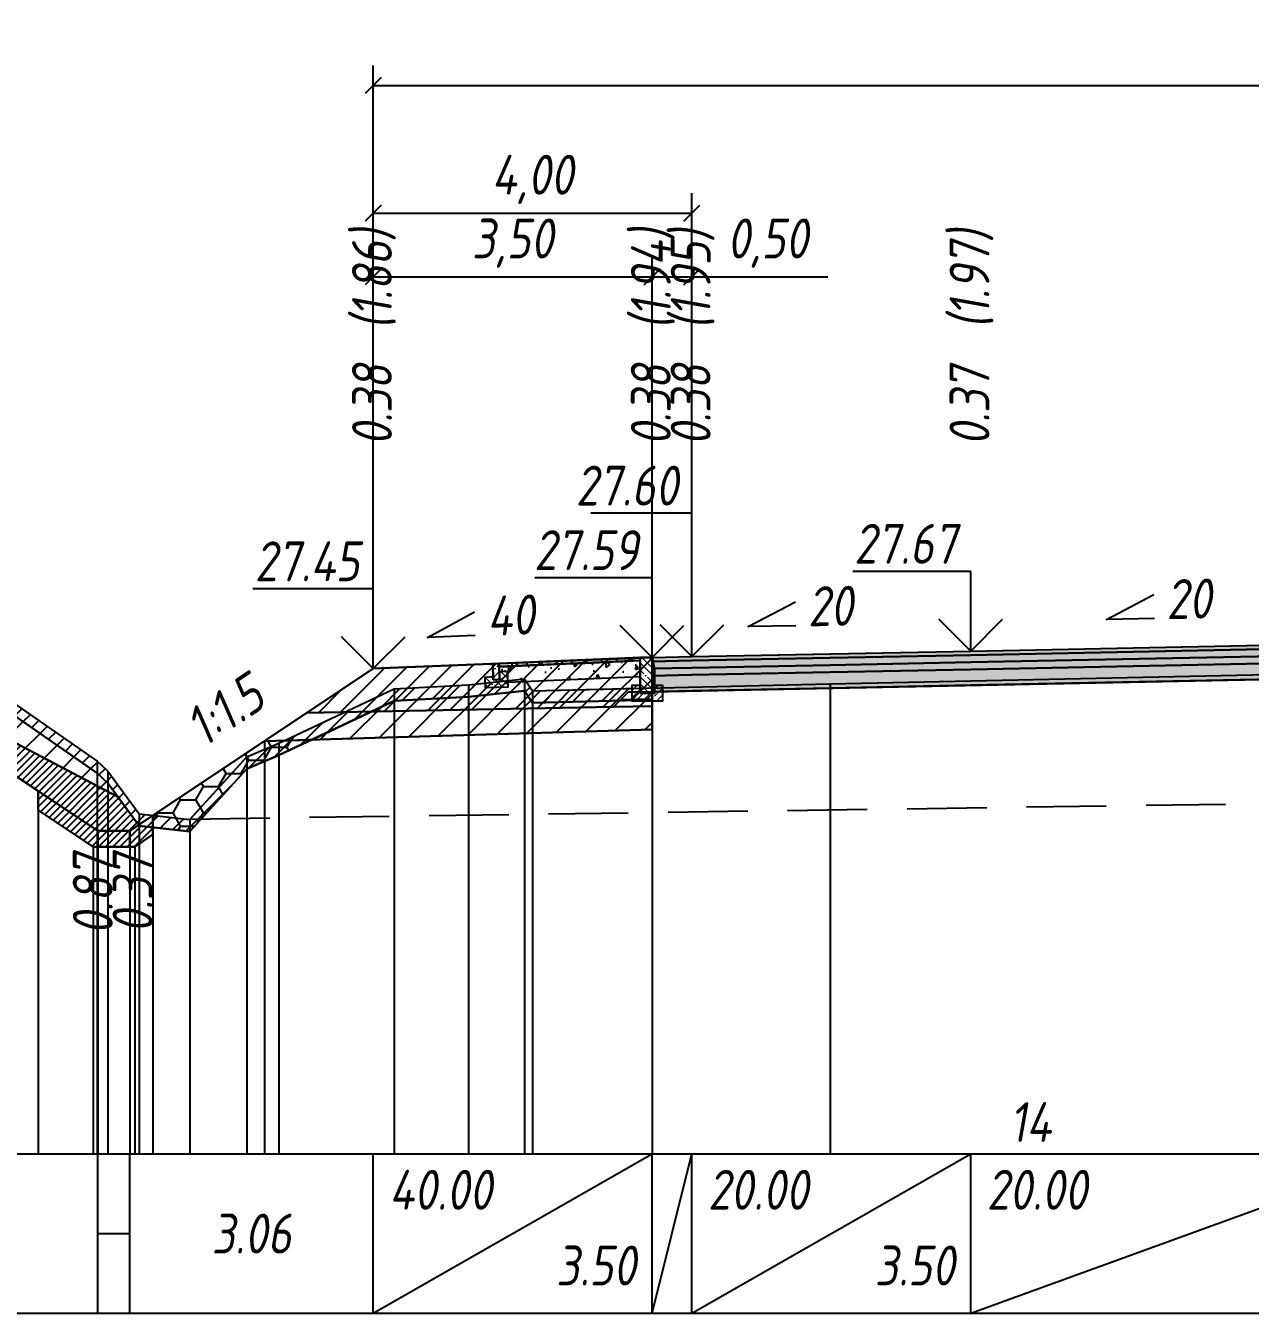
# Model space of a CAD drawing. Extents: x -717 to 1451, y -133302 to 233.
# Drawn here: x -293.5 to -216.6, y -108341 to -108260.2 of the extents above; entities that cross this region are included whole.
import ezdxf
from ezdxf.enums import TextEntityAlignment as Align

# ---------------------------------------------------------------- set-up
doc = ezdxf.new("R2010")
doc.units = 0
doc.linetypes.add('штриховая', pattern=[0.75, 0.5, -0.25])
for name, color, linetype in [('Интерполированный поперечник', 2, 'Continuous'), ('КОД_399', 252, 'Continuous'), ('Код_514', 1, 'Continuous'), ('Контур_0', 7, 'Continuous'), ('Контур_2521', 7, 'Continuous'), ('Контур_2564', 7, 'Continuous'), ('Контур_2660', 7, 'Continuous'), ('Контур_2665', 7, 'Continuous'), ('Контур_400', 7, 'Continuous'), ('Контур_508', 7, 'Continuous'), ('Контур_512', 7, 'Continuous'), ('Контур_513', 7, 'Continuous'), ('Контур_818', 7, 'Continuous'), ('Красный поперечник', 1, 'Continuous'), ('Объём_2501', 7, 'Continuous'), ('Объём_2564', 7, 'Continuous'), ('Объём_2650', 7, 'Continuous'), ('Объём_2660', 7, 'Continuous'), ('Объём_2661', 7, 'Continuous'), ('Объём_2663', 7, 'Continuous'), ('Объём_2664', 7, 'Continuous'), ('Объём_2665', 7, 'Continuous'), ('Объём_2666', 7, 'Continuous'), ('Откосы', 7, 'Continuous'), ('Отметки покрытия', 7, 'Continuous'), ('Рабочие отметки', 7, 'Continuous'), ('Рабочие отметки доп.', 7, 'Continuous'), ('Слои выравнивания', 7, 'Continuous'), ('Таблица', 7, 'Continuous'), ('Уклоны проезжей части', 7, 'Continuous'), ('Черный поперечник', 3, 'Continuous')]:
    doc.layers.add(name, color=color, linetype=linetype)
for name, color, linetype, true_color in [('Контур_2540', 2, 'Continuous', 0xffff00), ('Контур_2560', 2, 'Continuous', 0xffff00), ('Контур_2561', 7, 'Continuous', 0xff8040), ('Контур_2562', 3, 'Continuous', 0x00ff00), ('Контур_2563', 7, 'Continuous', 0xff8000), ('Контур_2570', 7, 'Continuous', 0x80ff00), ('Контур_2583', 3, 'Continuous', 0x00ff00), ('Контур_2584', 3, 'Continuous', 0x00ff00), ('Контур_2725', 7, 'Continuous', 0x323232), ('Контур_2736', 4, 'Continuous', 0x00ffff), ('Контур_2737', 4, 'Continuous', 0x00ffff), ('Контур_2738', 4, 'Continuous', 0x00ffff), ('Контур_2739', 4, 'Continuous', 0x00ffff), ('Контур_2745', 7, 'Continuous', 0xa4ffff), ('Контур_2747', 4, 'Continuous', 0x00ffff), ('Контур_2748', 4, 'Continuous', 0x00ffff), ('Контур_2749', 4, 'Continuous', 0x00ffff), ('Контур_2760', 7, 'Continuous', 0x323232), ('Контур_2761', 7, 'Continuous', 0x323232), ('Контур_2762', 7, 'Continuous', 0x323232), ('Контур_2763', 7, 'Continuous', 0x323232), ('Контур_402', 7, 'Continuous', 0xff6464), ('Контур_703', 4, 'Continuous', 0x00ffff), ('Контур_705', 4, 'Continuous', 0x00ffff), ('Контур_707', 4, 'Continuous', 0x00ffff), ('Контур_720', 131, 'Continuous', 0xaaffff), ('Объём_2520', 7, 'Continuous', 0x80ffff), ('Объём_2540', 2, 'Continuous', 0xffff00), ('Объём_2560', 2, 'Continuous', 0xffff00), ('Объём_2561', 7, 'Continuous', 0xff8040), ('Объём_2562', 3, 'Continuous', 0x00ff00), ('Объём_2563', 7, 'Continuous', 0xff8000), ('Объём_2570', 7, 'Continuous', 0x80ff00), ('Объём_2583', 3, 'Continuous', 0x00ff00), ('Объём_2584', 3, 'Continuous', 0x00ff00), ('Объём_2594', 3, 'Continuous', 0x00ff00), ('Объём_2598', 3, 'Continuous', 0x00ff00), ('Объём_2600', 7, 'Continuous', 0x808000), ('Объём_2620', 2, 'Continuous', 0xffff00), ('Объём_2746', 2, 'Continuous', 0xffff00)]:
    doc.layers.add(name, color=color, linetype=linetype, true_color=true_color)
doc.styles.get("Standard").update_dxf_attribs({"font": 'txt', "height": 2.5})
doc.styles.add('М', font='romand.shx', dxfattribs={"width": 0.8, "oblique": 10, "height": 2.5})
doc.dimstyles.new('ISO-25', dxfattribs={"dimtxt": 2.5, "dimasz": 2.5, "dimexe": 1.25, "dimexo": 0.625, "dimtad": 1, "dimtxsty": 'Standard', "dimcen": 2.5, "dimadec": 0, "dimazin": 0, "dimtfac": 1, "dimtmove": 0, "dimatfit": 3, "dimfxl": 1, "dimarcsym": 0})
pattern_1 = [(45, (-413.77, 0), (-0.898025612, 0.898025612), [])]

# ---------------------------------------------------------------- blocks, each defined once
blk = doc.blocks.new('_Oblique')
at = {"color": 0, "linetype": 'ByBlock', "lineweight": -2}
blk.add_line((-0.5, -0.5), (0.5, 0.5), dxfattribs=at)
blk = doc.blocks.new('*D2201')
at = {"color": 0, "lineweight": -2, "transparency": 16777216}
for p, q in [((-271.662, -108299.98), (-271.662, -108274.705)), ((-254.162, -108299.28), (-254.162, -108274.705)), ((-271.662, -108275.955), (-254.162, -108275.955))]:
    blk.add_line(p, q, dxfattribs=at)
at = {"layer": 'Defpoints', "color": 0, "transparency": 16777216}
for p in [(-254.162, -108275.955), (-254.162, -108299.905), (-271.662, -108300.605)]:
    blk.add_point(p, dxfattribs=at)
at = {"color": 0, "lineweight": -2, "transparency": 16777216, "rotation": 180}
blk.add_blockref('_Oblique', (-271.662, -108275.955), dxfattribs=at)
at = {"color": 0, "lineweight": -2, "transparency": 16777216}
blk.add_blockref('_Oblique', (-254.162, -108275.955), dxfattribs=at)
at = {"color": 0, "transparency": 16777216, "insert": (-262.912, -108273.842), "char_height": 2.5, "width": 9.58333, "attachment_point": 5, "style": 'М'}
blk.add_mtext('3,50', dxfattribs=at)
blk = doc.blocks.new('*D2203')
at = {"color": 0, "lineweight": -2, "transparency": 16777216}
for p, q in [((-254.162, -108299.28), (-254.162, -108274.705)), ((-251.662, -108299.23), (-251.662, -108274.705)), ((-254.162, -108275.955), (-251.662, -108275.955)), ((-251.662, -108275.955), (-243.139, -108275.955))]:
    blk.add_line(p, q, dxfattribs=at)
at = {"layer": 'Defpoints', "color": 0, "transparency": 16777216}
for p in [(-251.662, -108275.955), (-254.162, -108299.905), (-251.662, -108299.855)]:
    blk.add_point(p, dxfattribs=at)
at = {"color": 0, "lineweight": -2, "transparency": 16777216, "rotation": 180}
blk.add_blockref('_Oblique', (-254.162, -108275.955), dxfattribs=at)
at = {"color": 0, "lineweight": -2, "transparency": 16777216}
blk.add_blockref('_Oblique', (-251.662, -108275.955), dxfattribs=at)
at = {"color": 0, "transparency": 16777216, "insert": (-246.9, -108273.842), "char_height": 2.5, "width": 9.16667, "attachment_point": 5, "style": 'М'}
blk.add_mtext('0,50', dxfattribs=at)
blk = doc.blocks.new('*D2206')
at = {"color": 0, "lineweight": -2, "transparency": 16777216}
for p, q in [((-271.662, -108299.98), (-271.662, -108270.705)), ((-251.662, -108299.23), (-251.662, -108270.705)), ((-271.662, -108271.955), (-251.662, -108271.955))]:
    blk.add_line(p, q, dxfattribs=at)
at = {"layer": 'Defpoints', "color": 0, "transparency": 16777216}
for p in [(-251.662, -108271.955), (-251.662, -108299.855), (-271.662, -108300.605)]:
    blk.add_point(p, dxfattribs=at)
at = {"color": 0, "lineweight": -2, "transparency": 16777216, "rotation": 180}
blk.add_blockref('_Oblique', (-271.662, -108271.955), dxfattribs=at)
at = {"color": 0, "lineweight": -2, "transparency": 16777216}
blk.add_blockref('_Oblique', (-251.662, -108271.955), dxfattribs=at)
at = {"color": 0, "transparency": 16777216, "insert": (-261.662, -108269.842), "char_height": 2.5, "width": 9.16667, "attachment_point": 5, "style": 'М'}
blk.add_mtext('4,00', dxfattribs=at)
blk = doc.blocks.new('*D2207')
at = {"color": 0, "lineweight": -2, "transparency": 16777216}
for p, q in [((-271.662, -108299.98), (-271.662, -108262.705)), ((-141.662, -108299.98), (-141.662, -108262.705)), ((-271.662, -108263.955), (-141.662, -108263.955))]:
    blk.add_line(p, q, dxfattribs=at)
at = {"layer": 'Defpoints', "color": 0, "transparency": 16777216}
for p in [(-141.662, -108263.955), (-271.662, -108300.605), (-141.662, -108300.605)]:
    blk.add_point(p, dxfattribs=at)
at = {"color": 0, "lineweight": -2, "transparency": 16777216, "rotation": 180}
blk.add_blockref('_Oblique', (-271.662, -108263.955), dxfattribs=at)
at = {"color": 0, "lineweight": -2, "transparency": 16777216}
blk.add_blockref('_Oblique', (-141.662, -108263.955), dxfattribs=at)
at = {"color": 0, "transparency": 16777216, "insert": (-206.662, -108261.842), "char_height": 2.5, "width": 11.66667, "attachment_point": 5, "style": 'М'}
blk.add_mtext('26,00', dxfattribs=at)
blk = doc.blocks.new('Тротуар1')
at = {"linetype": 'Continuous', "lineweight": 13}
h = blk.add_hatch(dxfattribs=at)
h.set_pattern_fill('ANSI35', scale=5, angle=90)
h.set_pattern_definition([(135, (-1541.6927, -4801.9416), (-0.88388348, -0.88388348), []), (135, (-1541.6927, -4801.0577), (-0.88388348, -0.88388348), [1.5625, -0.3125, 0, -0.3125])])
h.paths.add_polyline_path([(-16.72, -1.24), (-17.72, -1.24), (-17.72, -2.24), (-18.52, -2.24), (-18.52, -1.85), (-19.52, -1.89), (-19.52, -3.24), (-16.72, -3.24)])
h = blk.add_hatch(dxfattribs=at)
h.set_pattern_fill('ANSI35', scale=5)
h.set_pattern_definition([(45, (-1541.6927, -4800.4416), (-0.88388348, 0.88388348), []), (45, (-1540.8088, -4800.4416), (-0.88388348, 0.88388348), [1.5625, -0.3125, 0, -0.3125])])
h.paths.add_polyline_path([(-17.72, -0.24), (-18.52, -0.24), (-18.52, -2.24), (-17.72, -2.24)])
at = {"linetype": 'Continuous'}
h = blk.add_hatch(dxfattribs=at)
h.set_pattern_fill('ANSI31', color=256, scale=15, angle=45, style=0)
h.set_pattern_definition([(90, (-1932.1888, -4954.235), (-1.875, 3e-16), [])])
h.paths.add_polyline_path([(0, 0), (-17.72, -0.24), (-17.71, -0.63), (-11.04, -0.58), (0, -0.4)])
at = {"layer": 'КОД_399'}
h = blk.add_hatch(dxfattribs=at)
h.set_pattern_fill('AR-CONC', scale=0.7, angle=45, style=0)
h.set_pattern_definition([(95, (-1932.189, -4954.235), (3.860864, 3.2396496), [0.525, -5.775]), (40, (-1932.189, -4954.235), (-4.409945, 3.036377), [0.42, -4.62]), (145.45144, (-1931.867, -4953.965), (-0.549081, 6.2760265), [0.4461813, -4.907995]), (91.1842, (-1933.179, -4953.245), (6.101854, 4.4632964), [0.7875, -8.6625]), (141.63564, (-1932.67, -4952.873), (-0.1953, 9.447982), [0.669272, -7.361996]), (36.18416, (-1933.179, -4953.245), (-0.1953, 9.447982), [0.63, -6.93]), (66, (-1932.4363, -4952.9975), (4.947401, 0.9616773), [0.525, -5.775]), (11, (-1932.4363, -4952.9975), (-2.38496, 4.793659), [0.42, -4.62]), (116.45144, (-1932.024, -4952.9174), (2.562441, 5.7553363), [0.4461813, -4.907995]), (82.5, (-1932.1888, -4954.235), (-1.5875523, 1.7079287), [0, -4.564, 0, -4.69, 0, -4.6375]), (52.5, (-1932.1888, -4954.235), (-0.6501106, 3.2543661), [0, -2.674, 0, -4.459, 0, -1.7675]), (12.5, (-1933.2926, -4955.3388), (2.7539272, 2.5306453), [0, -1.75, 0, -5.46, 0, -7.245]), (2.5, (-1933.7876, -4955.8337), (2.3911299, 3.3821186), [0, -2.275, 0, -3.626, 0, -5.145])])
h.paths.add_polyline_path([(0, -0.4), (-17.71, -0.63), (-17.72, -1.24), (-16.71, -1.24), (-16.72, -2.62), (-0.07, -2.41)])
at = {"linetype": 'Continuous'}
blk.add_lwpolyline([(-17.72, -1.24), (-16.72, -1.24), (-16.72, -3.24), (-19.52, -3.24), (-19.52, -1.89), (-18.52, -1.85)], dxfattribs=at)
at = {"color": 7, "lineweight": 30}
for points in [[(-18.52, -0.24), (-18.52, -2.24), (-17.72, -2.24), (-17.72, -0.24), (-18.52, -0.24)], [(-8.6, -0.53), (0, -0.4)]]:
    blk.add_lwpolyline(points, dxfattribs=at)
for points in [[(0, 0), (-17.72, -0.24), (-17.72, -0.63), (0, -0.4)], [(0, -0.4), (-17.71, -0.63), (-17.72, -1.24), (-16.71, -1.24), (-16.72, -2.62), (-0.07, -2.39)]]:
    blk.add_lwpolyline(points, close=True)
blk = doc.blocks.new('БР100.30.18')
at = {"linetype": 'Continuous', "lineweight": 13}
h = blk.add_hatch(dxfattribs=at)
h.set_pattern_fill('ANSI35', scale=5)
h.set_pattern_definition([(45, (-1504.996, -4799.2297), (-0.88388348, 0.88388348), []), (45, (-1504.1121, -4799.2297), (-0.88388348, 0.88388348), [1.5625, -0.3125, 0, -0.3125])])
h.paths.add_polyline_path([(0.3, 3.47), (1.8, 3.47), (1.8, -1.03), (0, -1.03), (0, 1.97)])
h = blk.add_hatch(dxfattribs=at)
h.set_pattern_fill('ANSI35', scale=5, angle=90)
h.set_pattern_definition([(135, (-1504.996, -4800.7297), (-0.88388348, -0.88388348), []), (135, (-1504.996, -4799.8458), (-0.88388348, -0.88388348), [1.5625, -0.3125, 0, -0.3125])])
h.paths.add_polyline_path([(-1, -0.03), (0, -0.03), (0, -1.03), (1.8, -1.03), (1.8, -0.03), (2.8, -0.03), (2.8, -2.03), (-1, -2.03)])
at = {"color": 7, "lineweight": 30}
blk.add_lwpolyline([(1.8, -1.03), (0, -1.03), (0, 1.97), (0.3, 3.47), (1.8, 3.47)], close=True, dxfattribs=at)
at = {"linetype": 'Continuous'}
blk.add_lwpolyline([(0, -0.03), (-1, -0.03), (-1, -2.03), (2.8, -2.03), (2.8, -0.03), (1.8, -0.03)], dxfattribs=at)

msp = doc.modelspace()

# ---------------------------------------------------------------- hatches: boundary and pattern name
at = {"layer": 'Объём_2563'}
h = msp.add_hatch(dxfattribs=at)
h.set_pattern_fill('ANSI31', color=256, scale=0.3)
h.set_pattern_definition([(45, (-413.77, 0), (-0.673519209, 0.673519209), [])])
h.paths.add_polyline_path([(-271.662, -108300.543), (-254.162, -108299.843), (-254.162, -108301.993), (-255.662, -108302.023), (-256.58, -108302.941), (-275.837, -108303.326)])
at = {"layer": 'Объём_2570'}
h = msp.add_hatch(dxfattribs=at)
h.set_pattern_fill('ANSI31', color=256, scale=0.2)
h.set_pattern_definition([(45, (-413.77, 0), (-0.449012806, 0.449012806), [])])
h.paths.add_polyline_path([(-254.162, -108302.506), (-261.669, -108302.683), (-262.169, -108301.933), (-265.674, -108302.316), (-270.355, -108302.567), (-277.582, -108305.982), (-279.604, -108306.835), (-283.172, -108310.764), (-286.353, -108310.416), (-288.329, -108307.731), (-288.982, -108307.106), (-294.49, -108303.269), (-300.878, -108299.268), (-304.964, -108298.35), (-308.545, -108298.048), (-308.77, -108298.255), (-308.77, -108297.505), (-308.545, -108297.298), (-304.964, -108297.6), (-300.878, -108298.518), (-294.49, -108302.519), (-288.982, -108306.356), (-288.329, -108306.981), (-286.353, -108309.666), (-283.172, -108310.014), (-279.604, -108306.085), (-277.582, -108305.232), (-270.355, -108301.817), (-265.674, -108301.566), (-262.169, -108301.183), (-261.669, -108301.933), (-254.162, -108301.756)])
at = {"layer": 'Объём_2600'}
h = msp.add_hatch(dxfattribs=at)
h.set_pattern_fill('ANSI31', color=6, scale=0.4)
h.set_pattern_definition(pattern_1)
h.paths.add_polyline_path([(-304.964, -108298.35), (-300.878, -108299.268), (-294.49, -108303.269), (-288.982, -108307.106), (-288.329, -108307.731), (-287.688, -108308.602), (-307.584, -108298.129)])
h = msp.add_hatch(dxfattribs=at)
h.set_pattern_fill('ANSI31', color=6, scale=0.4)
h.set_pattern_definition(pattern_1)
h.paths.add_polyline_path([(-261.669, -108302.683), (-254.162, -108302.506), (-254.162, -108304.368), (-275.522, -108305.008), (-270.355, -108302.567), (-265.674, -108302.316), (-262.169, -108301.933)])
h = msp.add_hatch(dxfattribs=at)
h.set_pattern_fill('HONEY', color=5, scale=0.3)
h.set_pattern_definition([(0, (-413.77, 0), (1.42875, 0.8248891935), [0.9525, -1.905]), (120, (-413.77, 0), (-1.428749997, 0.824889199), [0.9525, -1.905]), (60, (-413.77, 0), (3e-09, 1.6497783924), [-1.905, 0.9525])])
h.paths.add_polyline_path([(-285.488, -108309.76), (-278.494, -108305.097), (-275.522, -108305.008), (-277.582, -108305.982), (-279.604, -108306.835), (-283.172, -108310.764), (-285.488, -108310.51)])
at = {"layer": 'Объём_2620'}
h = msp.add_hatch(dxfattribs=at)
h.set_pattern_fill('ANSI31', color=2, scale=0.1)
h.set_pattern_definition([(45, (-413.77, 0), (-0.224506403, 0.224506403), [])])
h.paths.add_polyline_path([(-293.702, -108305.436), (-287.688, -108308.602), (-286.353, -108310.416), (-285.488, -108310.51), (-285.488, -108310.962), (-286.635, -108311.727), (-289.24, -108311.727), (-292.688, -108309.428), (-292.688, -108308.227), (-307.87, -108298.105), (-307.584, -108298.129)])
at = {"layer": 'Слои выравнивания'}
for color, points in [(2, [(-254.162, -108299.843), (-251.662, -108299.793), (-242.989, -108299.619), (-234.162, -108299.443), (-206.662, -108298.893), (-206.662, -108299.143), (-234.162, -108299.693), (-242.989, -108299.869), (-251.662, -108300.043), (-254.162, -108300.093)]), (3, [(-254.162, -108300.093), (-251.662, -108300.043), (-242.989, -108299.869), (-234.162, -108299.693), (-206.662, -108299.143), (-206.662, -108299.593), (-234.162, -108300.143), (-242.989, -108300.319), (-251.662, -108300.493), (-254.162, -108300.543)]), (4, [(-254.162, -108300.543), (-251.662, -108300.493), (-242.989, -108300.319), (-234.162, -108300.143), (-206.662, -108299.593), (-206.662, -108300.043), (-234.162, -108300.593), (-242.989, -108300.769), (-251.662, -108300.943), (-254.162, -108300.993)]), (5, [(-254.162, -108300.993), (-251.662, -108300.943), (-242.989, -108300.769), (-234.162, -108300.593), (-206.662, -108300.043), (-206.662, -108301.043), (-234.162, -108301.593), (-242.989, -108301.769), (-251.662, -108301.943), (-254.162, -108301.993)])]:
    msp.add_hatch(color=color, dxfattribs=at).paths.add_polyline_path(points)

# ---------------------------------------------------------------- linework, layer by layer
at = {"layer": 'Интерполированный поперечник', "linetype": 'штриховая', "ltscale": 10, "flags": 128}
msp.add_lwpolyline([(-283.157, -108309.983), (-128.324, -108307.76)], dxfattribs=at)
at = {"layer": 'Код_514'}
for p, q in [((-288.938, -108341), (-288.938, -108331)), ((-286.938, -108341), (-286.938, -108331)), ((-271.662, -108341), (-271.662, -108331)), ((-271.662, -108341), (-254.162, -108331)), ((-254.162, -108341), (-254.162, -108331)), ((-254.162, -108341), (-251.662, -108331)), ((-251.662, -108341), (-251.662, -108331)), ((-251.662, -108341), (-234.162, -108331)), ((-234.162, -108341), (-234.162, -108331)), ((-234.162, -108341), (-206.662, -108331)), ((-288.938, -108336), (-286.938, -108336))]:
    msp.add_line(p, q, dxfattribs=at)
at = {"layer": 'Контур_0', "flags": 128}
for points in [[(-271.662, -108300.543), (-285.488, -108309.76), (-285.488, -108309.76), (-285.488, -108309.76), (-285.488, -108309.76), (-285.488, -108309.76), (-285.488, -108309.76), (-285.488, -108309.76), (-285.488, -108309.76), (-285.488, -108309.76), (-285.488, -108309.76), (-285.488, -108309.76), (-285.488, -108309.76), (-285.488, -108309.76), (-285.488, -108309.76), (-286.938, -108310.727), (-288.938, -108310.727), (-308.77, -108297.505)], [(-271.662, -108300.543), (-285.488, -108309.76), (-285.488, -108309.76), (-285.488, -108309.76), (-285.488, -108309.76), (-285.488, -108309.76), (-285.488, -108309.76), (-285.488, -108309.76), (-285.488, -108309.76), (-285.488, -108309.76), (-285.488, -108309.76), (-285.488, -108309.76), (-285.488, -108309.76), (-285.488, -108309.76), (-285.488, -108309.76), (-286.938, -108310.727)], [(-275.837, -108303.326), (-256.58, -108302.941), (-255.662, -108302.023), (-254.162, -108301.993)], [(-255.662, -108302.023), (-254.162, -108301.993), (-254.162, -108302.893), (-256.58, -108302.941), (-255.662, -108302.023), (-255.662, -108302.023)]]:
    msp.add_lwpolyline(points, dxfattribs=at)
at = {"layer": 'Контур_2521', "color": 250, "flags": 128}
msp.add_lwpolyline([(-256.121, -108302.482), (-254.162, -108302.443)], dxfattribs=at)
at = {"layer": 'Контур_2540', "flags": 128}
msp.add_lwpolyline([(-256.58, -108302.941), (-254.162, -108302.893), (-254.162, -108304.368), (-278.494, -108305.097), (-275.837, -108303.326), (-256.58, -108302.941), (-256.58, -108302.941)], dxfattribs=at)
at = {"layer": 'Контур_2560', "flags": 128}
msp.add_lwpolyline([(-271.662, -108300.543), (-271.662, -108300.543), (-271.662, -108300.543), (-254.162, -108299.843)], dxfattribs=at)
at = {"layer": 'Контур_2561', "flags": 128}
msp.add_lwpolyline([(-254.162, -108299.843), (-254.162, -108299.843), (-271.662, -108300.543), (-271.662, -108300.543), (-254.162, -108299.843)], dxfattribs=at)
at = {"layer": 'Контур_2562', "flags": 128}
msp.add_lwpolyline([(-271.662, -108300.543), (-271.662, -108300.543), (-271.662, -108300.543), (-271.662, -108300.543), (-271.662, -108300.543)], dxfattribs=at)
at = {"layer": 'Контур_2563', "flags": 128}
msp.add_lwpolyline([(-271.662, -108300.543), (-254.162, -108299.843), (-254.162, -108301.993), (-255.662, -108302.023), (-256.58, -108302.941), (-275.837, -108303.326), (-271.662, -108300.543), (-271.662, -108300.543)], dxfattribs=at)
at = {"layer": 'Контур_2564', "flags": 128}
msp.add_lwpolyline([(-271.662, -108300.543), (-254.162, -108299.843)], dxfattribs=at)
at = {"layer": 'Контур_2570', "flags": 128}
msp.add_lwpolyline([(-333.77, -108296.984), (-333.468, -108297.004), (-330.358, -108297.684), (-326.282, -108297.753), (-324.913, -108298.554), (-314.187, -108298.485), (-309.075, -108298.536), (-308.545, -108298.048), (-304.964, -108298.35), (-300.878, -108299.268), (-294.49, -108303.269), (-288.982, -108307.106), (-288.329, -108307.731), (-286.353, -108310.416), (-283.172, -108310.764), (-279.604, -108306.835), (-277.582, -108305.982), (-270.355, -108302.567), (-265.674, -108302.316), (-262.169, -108301.933), (-261.669, -108302.683), (-254.162, -108302.506)], dxfattribs=at)
at = {"layer": 'Контур_2583', "flags": 128}
for points in [[(-289.24, -108311.727), (-288.938, -108311.727), (-288.938, -108310.727), (-292.688, -108308.227), (-292.688, -108309.428), (-289.24, -108311.727)], [(-285.488, -108310.962), (-285.488, -108309.76), (-286.938, -108310.727), (-286.938, -108311.727), (-286.635, -108311.727), (-285.488, -108310.962)]]:
    msp.add_lwpolyline(points, dxfattribs=at)
at = {"layer": 'Контур_2584', "flags": 128}
msp.add_lwpolyline([(-286.938, -108311.727), (-286.938, -108310.727), (-288.938, -108310.727), (-288.938, -108311.727), (-286.938, -108311.727)], dxfattribs=at)
at = {"layer": 'Контур_2660', "flags": 128}
msp.add_lwpolyline([(-278.494, -108305.097), (-254.162, -108304.368)], dxfattribs=at)
at = {"layer": 'Контур_2665', "flags": 128}
msp.add_lwpolyline([(-271.662, -108300.543), (-271.662, -108300.543)], dxfattribs=at)
at = {"layer": 'Контур_2725', "flags": 128}
msp.add_lwpolyline([(-254.162, -108301.993), (-251.662, -108301.943), (-242.989, -108301.769), (-234.162, -108301.593), (-206.662, -108301.043), (-206.521, -108301.045), (-179.162, -108301.593), (-178.964, -108301.596), (-161.662, -108301.943), (-159.162, -108301.993)], dxfattribs=at)
at = {"layer": 'Контур_2736', "flags": 128}
for points in [[(-271.662, -108300.543), (-285.488, -108309.76)], [(-285.488, -108309.76), (-286.938, -108310.727)]]:
    msp.add_lwpolyline(points, dxfattribs=at)
at = {"layer": 'Контур_2737', "flags": 128}
msp.add_lwpolyline([(-285.488, -108309.76), (-285.488, -108309.76)], dxfattribs=at)
at = {"layer": 'Контур_2738', "flags": 128}
msp.add_lwpolyline([(-285.488, -108309.76), (-285.488, -108309.76)], dxfattribs=at)
at = {"layer": 'Контур_2739', "flags": 128}
msp.add_lwpolyline([(-285.488, -108309.76), (-285.488, -108309.76)], dxfattribs=at)
at = {"layer": 'Контур_2745', "flags": 128}
msp.add_lwpolyline([(-285.488, -108309.76), (-285.488, -108309.76)], dxfattribs=at)
msp.add_lwpolyline([(-285.488, -108309.76), (-285.488, -108309.76)], dxfattribs=at)
msp.add_lwpolyline([(-285.488, -108309.76), (-285.488, -108309.76)], dxfattribs=at)
msp.add_lwpolyline([(-285.488, -108309.76), (-285.488, -108309.76)], dxfattribs=at)
msp.add_lwpolyline([(-285.488, -108309.76), (-285.488, -108309.76)], dxfattribs=at)
msp.add_lwpolyline([(-285.488, -108309.76), (-285.488, -108309.76)], dxfattribs=at)
at = {"layer": 'Контур_2747', "flags": 128}
msp.add_lwpolyline([(-285.488, -108309.76), (-285.488, -108309.76)], dxfattribs=at)
at = {"layer": 'Контур_2748', "flags": 128}
msp.add_lwpolyline([(-285.488, -108309.76), (-285.488, -108309.76)], dxfattribs=at)
at = {"layer": 'Контур_2749', "flags": 128}
msp.add_lwpolyline([(-285.488, -108309.76), (-285.488, -108309.76)], dxfattribs=at)
at = {"layer": 'Контур_2760', "flags": 128}
msp.add_lwpolyline([(-254.162, -108299.843), (-251.662, -108299.793), (-242.989, -108299.619), (-234.162, -108299.443), (-206.662, -108298.893), (-206.521, -108298.895), (-179.162, -108299.443), (-178.964, -108299.446), (-161.662, -108299.793), (-159.162, -108299.843)], dxfattribs=at)
at = {"layer": 'Контур_2761', "flags": 128}
msp.add_lwpolyline([(-254.162, -108300.093), (-251.662, -108300.043), (-242.989, -108299.869), (-234.162, -108299.693), (-206.662, -108299.143), (-206.521, -108299.145), (-179.162, -108299.693), (-178.964, -108299.696), (-161.662, -108300.043), (-159.162, -108300.093)], dxfattribs=at)
at = {"layer": 'Контур_2762', "flags": 128}
msp.add_lwpolyline([(-254.162, -108300.543), (-251.662, -108300.493), (-242.989, -108300.319), (-234.162, -108300.143), (-206.662, -108299.593), (-206.521, -108299.595), (-179.162, -108300.143), (-178.964, -108300.146), (-161.662, -108300.493), (-159.162, -108300.543)], dxfattribs=at)
at = {"layer": 'Контур_2763', "flags": 128}
msp.add_lwpolyline([(-254.162, -108300.993), (-251.662, -108300.943), (-242.989, -108300.769), (-234.162, -108300.593), (-206.662, -108300.043), (-206.521, -108300.045), (-179.162, -108300.593), (-178.964, -108300.596), (-161.662, -108300.943), (-159.162, -108300.993)], dxfattribs=at)
at = {"layer": 'Контур_400', "flags": 128}
msp.add_lwpolyline([(-254.162, -108299.843), (-251.662, -108299.793), (-251.662, -108299.793), (-251.662, -108299.793), (-251.662, -108299.793), (-251.662, -108299.793), (-251.662, -108299.793), (-234.162, -108299.443), (-206.662, -108298.893)], dxfattribs=at)
at = {"layer": 'Контур_402', "flags": 128}
msp.add_lwpolyline([(-278.494, -108305.097), (-254.162, -108304.368), (-254.162, -108301.993), (-206.662, -108301.043), (-159.162, -108301.993), (-159.162, -108304.368), (-134.829, -108305.097)], dxfattribs=at)
at = {"layer": 'Контур_508', "flags": 128}
msp.add_lwpolyline([(-308.77, -108297.505), (-292.688, -108308.227), (-292.688, -108309.428), (-289.24, -108311.727), (-288.938, -108311.727), (-286.938, -108311.727), (-286.635, -108311.727), (-285.488, -108310.962), (-285.488, -108309.76), (-278.494, -108305.097), (-254.162, -108304.368), (-254.162, -108301.993), (-206.662, -108301.043)], dxfattribs=at)
at = {"layer": 'Контур_512', "flags": 128}
msp.add_lwpolyline([(-308.77, -108297.505), (-292.688, -108308.227), (-292.688, -108309.428), (-289.24, -108311.727), (-288.938, -108311.727), (-286.938, -108311.727), (-286.635, -108311.727), (-285.488, -108310.962), (-285.488, -108309.76), (-278.494, -108305.097), (-254.162, -108304.368)], dxfattribs=at)
at = {"layer": 'Контур_513', "flags": 128}
msp.add_lwpolyline([(-308.77, -108297.505), (-292.688, -108308.227), (-292.688, -108309.428), (-289.24, -108311.727), (-288.938, -108311.727), (-286.938, -108311.727), (-286.635, -108311.727), (-285.488, -108310.962), (-285.488, -108309.76), (-278.494, -108305.097), (-254.162, -108304.368), (-254.162, -108301.993), (-206.662, -108301.043)], dxfattribs=at)
at = {"layer": 'Контур_703', "flags": 128}
msp.add_lwpolyline([(-271.662, -108300.543), (-285.488, -108309.76)], dxfattribs=at)
at = {"layer": 'Контур_705', "flags": 128}
msp.add_lwpolyline([(-285.488, -108309.76), (-285.488, -108309.76)], dxfattribs=at)
at = {"layer": 'Контур_707', "flags": 128}
msp.add_lwpolyline([(-288.938, -108310.727), (-308.77, -108297.505)], dxfattribs=at)
at = {"layer": 'Контур_720', "flags": 128}
msp.add_lwpolyline([(-286.938, -108310.727), (-288.938, -108310.727)], dxfattribs=at)
at = {"layer": 'Контур_818', "flags": 128}
msp.add_lwpolyline([(-308.77, -108298.255), (-308.545, -108298.048), (-304.964, -108298.35), (-300.878, -108299.268), (-294.49, -108303.269), (-288.982, -108307.106), (-288.329, -108307.731), (-286.353, -108310.416), (-283.172, -108310.764), (-279.604, -108306.835), (-277.582, -108305.982), (-270.355, -108302.567), (-265.674, -108302.316), (-262.169, -108301.933), (-261.669, -108302.683), (-254.162, -108302.506)], dxfattribs=at)
at = {"layer": 'Красный поперечник'}
for p, q in [((-308.77, -108297.505), (-288.938, -108310.727)), ((-234.162, -108299.443), (-206.662, -108298.893)), ((-271.662, -108300.543), (-254.162, -108299.843)), ((-254.162, -108299.843), (-251.662, -108299.793)), ((-251.662, -108299.793), (-234.162, -108299.443)), ((-286.938, -108310.727), (-271.662, -108300.543)), ((-254.162, -108304.368), (-254.162, -108331)), ((-278.494, -108305.097), (-278.494, -108331)), ((-292.688, -108308.227), (-292.688, -108331)), ((-292.688, -108309.428), (-292.688, -108331)), ((-285.488, -108309.76), (-285.488, -108331)), ((-288.938, -108310.727), (-286.938, -108310.727)), ((-285.488, -108310.962), (-285.488, -108331)), ((-289.24, -108311.727), (-289.24, -108331)), ((-288.938, -108311.727), (-288.938, -108331)), ((-286.938, -108311.727), (-286.938, -108331)), ((-286.635, -108311.727), (-286.635, -108331))]:
    msp.add_line(p, q, dxfattribs=at)
at = {"layer": 'Объём_2501', "flags": 128}
msp.add_lwpolyline([(-254.162, -108299.843), (-251.662, -108299.793), (-251.662, -108299.793), (-251.662, -108299.793), (-251.662, -108299.793), (-251.662, -108299.793), (-251.662, -108299.793), (-234.162, -108299.443), (-206.662, -108298.893)], dxfattribs=at)
at = {"layer": 'Объём_2520', "color": 250, "flags": 128}
msp.add_lwpolyline([(-255.662, -108302.023), (-254.162, -108301.993), (-254.162, -108302.893), (-256.58, -108302.941), (-255.662, -108302.023), (-255.662, -108302.023)], dxfattribs=at)
at = {"layer": 'Объём_2540', "flags": 128}
msp.add_lwpolyline([(-256.58, -108302.941), (-254.162, -108302.893), (-254.162, -108304.368), (-278.494, -108305.097), (-275.837, -108303.326), (-256.58, -108302.941), (-256.58, -108302.941)], dxfattribs=at)
at = {"layer": 'Объём_2560', "flags": 128}
msp.add_lwpolyline([(-271.662, -108300.543), (-271.662, -108300.543), (-271.662, -108300.543), (-254.162, -108299.843)], dxfattribs=at)
at = {"layer": 'Объём_2561', "flags": 128}
msp.add_lwpolyline([(-254.162, -108299.843), (-254.162, -108299.843), (-271.662, -108300.543), (-271.662, -108300.543), (-254.162, -108299.843)], dxfattribs=at)
at = {"layer": 'Объём_2562', "flags": 128}
msp.add_lwpolyline([(-271.662, -108300.543), (-271.662, -108300.543), (-271.662, -108300.543), (-271.662, -108300.543), (-271.662, -108300.543)], dxfattribs=at)
at = {"layer": 'Объём_2563', "color": 250, "flags": 128}
msp.add_lwpolyline([(-271.662, -108300.543), (-254.162, -108299.843), (-254.162, -108301.993), (-255.662, -108302.023), (-256.58, -108302.941), (-275.837, -108303.326), (-271.662, -108300.543), (-271.662, -108300.543)], dxfattribs=at)
at = {"layer": 'Объём_2564', "flags": 128}
msp.add_lwpolyline([(-271.662, -108300.543), (-254.162, -108299.843)], dxfattribs=at)
at = {"layer": 'Объём_2570', "flags": 128}
for points in [[(-294.49, -108302.519), (-288.982, -108306.356), (-288.329, -108306.981), (-286.353, -108309.666), (-283.172, -108310.014), (-279.604, -108306.085), (-277.582, -108305.232), (-270.355, -108301.817), (-265.674, -108301.566), (-262.169, -108301.183), (-261.669, -108301.933), (-254.162, -108301.756), (-254.162, -108301.756), (-254.162, -108302.506), (-254.162, -108302.506)], [(-254.162, -108302.506), (-254.162, -108302.506), (-261.669, -108302.683), (-262.169, -108301.933), (-265.674, -108302.316), (-270.355, -108302.567), (-277.582, -108305.982), (-279.604, -108306.835), (-283.172, -108310.764), (-286.353, -108310.416), (-288.329, -108307.731), (-288.982, -108307.106), (-294.49, -108303.269)]]:
    msp.add_lwpolyline(points, dxfattribs=at)
at = {"layer": 'Объём_2583', "flags": 128}
for points in [[(-289.24, -108311.727), (-288.938, -108311.727), (-288.938, -108310.727), (-292.688, -108308.227), (-292.688, -108309.428), (-289.24, -108311.727)], [(-285.488, -108310.962), (-285.488, -108309.76), (-286.938, -108310.727), (-286.938, -108311.727), (-286.635, -108311.727), (-285.488, -108310.962)]]:
    msp.add_lwpolyline(points, dxfattribs=at)
at = {"layer": 'Объём_2584', "flags": 128}
msp.add_lwpolyline([(-286.938, -108311.727), (-286.938, -108310.727), (-288.938, -108310.727), (-288.938, -108311.727), (-286.938, -108311.727)], dxfattribs=at)
at = {"layer": 'Объём_2594', "flags": 128}
for points in [[(-288.938, -108310.727), (-292.688, -108308.227)], [(-285.488, -108309.76), (-286.938, -108310.727)]]:
    msp.add_lwpolyline(points, dxfattribs=at)
at = {"layer": 'Объём_2598', "flags": 128}
msp.add_lwpolyline([(-286.938, -108310.727), (-288.938, -108310.727)], dxfattribs=at)
at = {"layer": 'Объём_2600', "color": 5, "flags": 128}
msp.add_lwpolyline([(-285.488, -108309.76), (-278.494, -108305.097), (-275.522, -108305.008), (-277.582, -108305.982), (-279.604, -108306.835), (-283.172, -108310.764), (-285.488, -108310.51), (-285.488, -108309.76), (-285.488, -108309.76)], dxfattribs=at)
at = {"layer": 'Объём_2620', "flags": 128}
msp.add_lwpolyline([(-293.702, -108305.436), (-287.688, -108308.602), (-286.353, -108310.416), (-285.488, -108310.51), (-285.488, -108310.962), (-286.635, -108311.727), (-289.24, -108311.727), (-292.688, -108309.428), (-292.688, -108308.227), (-307.87, -108298.105), (-307.584, -108298.129), (-293.702, -108305.436), (-293.702, -108305.436)], dxfattribs=at)
at = {"layer": 'Объём_2650', "color": 6, "flags": 128}
for points in [[(-304.964, -108298.35), (-300.878, -108299.268), (-294.49, -108303.269), (-288.982, -108307.106), (-288.329, -108307.731), (-287.688, -108308.602), (-307.584, -108298.129), (-304.964, -108298.35), (-304.964, -108298.35)], [(-261.669, -108302.683), (-254.162, -108302.506), (-254.162, -108304.368), (-275.522, -108305.008), (-270.355, -108302.567), (-265.674, -108302.316), (-262.169, -108301.933), (-261.669, -108302.683), (-261.669, -108302.683)]]:
    msp.add_lwpolyline(points, dxfattribs=at)
at = {"layer": 'Объём_2660', "flags": 128}
msp.add_lwpolyline([(-278.494, -108305.097), (-254.162, -108304.368)], dxfattribs=at)
at = {"layer": 'Объём_2661', "flags": 128}
msp.add_lwpolyline([(-271.662, -108300.543), (-285.488, -108309.76)], dxfattribs=at)
at = {"layer": 'Объём_2663', "flags": 128}
for points in [[(-288.938, -108310.727), (-308.77, -108297.505)], [(-285.488, -108309.76), (-286.938, -108310.727)]]:
    msp.add_lwpolyline(points, dxfattribs=at)
at = {"layer": 'Объём_2664', "flags": 128}
msp.add_lwpolyline([(-286.938, -108310.727), (-288.938, -108310.727)], dxfattribs=at)
at = {"layer": 'Объём_2665', "flags": 128}
msp.add_lwpolyline([(-271.662, -108300.543), (-271.662, -108300.543)], dxfattribs=at)
at = {"layer": 'Объём_2666', "flags": 128}
msp.add_lwpolyline([(-271.662, -108300.543), (-285.488, -108309.76)], dxfattribs=at)
at = {"layer": 'Объём_2746', "flags": 128}
for points in [[(-270.355, -108302.567), (-265.674, -108302.316), (-262.169, -108301.933), (-261.669, -108302.683), (-261.669, -108304.593), (-275.522, -108305.008), (-270.355, -108302.567), (-270.355, -108302.567)], [(-285.488, -108310.962), (-286.635, -108311.727), (-289.24, -108311.727), (-292.688, -108309.428), (-292.688, -108308.227), (-288.938, -108310.727), (-286.938, -108310.727), (-286.392, -108310.363), (-286.353, -108310.416), (-285.488, -108310.51), (-285.488, -108310.962), (-285.488, -108310.962)]]:
    msp.add_lwpolyline(points, dxfattribs=at)
at = {"layer": 'Откосы', "color": 1, "flags": 128}
for points in [[(-222.637, -108297.401), (-225.637, -108297.461), (-222.667, -108295.901)], [(-245.137, -108297.851), (-248.137, -108297.911), (-245.167, -108296.351)], [(-265.256, -108298.477), (-268.253, -108298.597), (-265.316, -108296.978)]]:
    msp.add_lwpolyline(points, dxfattribs=at)
at = {"layer": 'Отметки покрытия', "color": 1}
for p, q in [((-251.662, -108290.793), (-258.012, -108290.793)), ((-251.662, -108299.793), (-251.662, -108290.793)), ((-254.162, -108294.843), (-261.512, -108294.843)), ((-254.162, -108299.843), (-254.162, -108294.843)), ((-234.162, -108294.443), (-241.562, -108294.443)), ((-234.162, -108299.443), (-234.162, -108294.443)), ((-271.662, -108295.543), (-279.212, -108295.543)), ((-271.662, -108300.543), (-271.662, -108295.543)), ((-234.162, -108299.443), (-236.162, -108297.443)), ((-234.162, -108299.443), (-232.162, -108297.443)), ((-254.162, -108299.843), (-256.162, -108297.843)), ((-254.162, -108299.843), (-252.162, -108297.843)), ((-251.662, -108299.793), (-253.662, -108297.793)), ((-251.662, -108299.793), (-249.662, -108297.793)), ((-271.662, -108300.543), (-273.662, -108298.543)), ((-271.662, -108300.543), (-269.662, -108298.543))]:
    msp.add_line(p, q, dxfattribs=at)
at = {"layer": 'Слои выравнивания'}
msp.add_line((-254.162, -108299.843), (-254.162, -108331), dxfattribs=at)
at = {"layer": 'Слои выравнивания', "color": 2, "flags": 128}
msp.add_lwpolyline([(-254.162, -108299.843), (-251.662, -108299.793), (-242.989, -108299.619), (-234.162, -108299.443), (-206.662, -108298.893), (-206.662, -108299.143), (-234.162, -108299.693), (-242.989, -108299.869), (-251.662, -108300.043), (-254.162, -108300.093)], close=True, dxfattribs=at)
at = {"layer": 'Слои выравнивания', "color": 3, "flags": 128}
msp.add_lwpolyline([(-254.162, -108300.093), (-251.662, -108300.043), (-242.989, -108299.869), (-234.162, -108299.693), (-206.662, -108299.143), (-206.662, -108299.593), (-234.162, -108300.143), (-242.989, -108300.319), (-251.662, -108300.493), (-254.162, -108300.543)], close=True, dxfattribs=at)
at = {"layer": 'Слои выравнивания', "color": 4, "flags": 128}
msp.add_lwpolyline([(-254.162, -108300.543), (-251.662, -108300.493), (-242.989, -108300.319), (-234.162, -108300.143), (-206.662, -108299.593), (-206.662, -108300.043), (-234.162, -108300.593), (-242.989, -108300.769), (-251.662, -108300.943), (-254.162, -108300.993)], close=True, dxfattribs=at)
at = {"layer": 'Слои выравнивания', "color": 5, "flags": 128}
msp.add_lwpolyline([(-254.162, -108300.993), (-251.662, -108300.943), (-242.989, -108300.769), (-234.162, -108300.593), (-206.662, -108300.043), (-206.662, -108301.043), (-234.162, -108301.593), (-242.989, -108301.769), (-251.662, -108301.943), (-254.162, -108301.993)], close=True, dxfattribs=at)
at = {"layer": 'Таблица'}
for p, q in [((-333.77, -108331), (-93.074, -108331)), ((-333.77, -108341), (-93.074, -108341))]:
    msp.add_line(p, q, dxfattribs=at)
at = {"layer": 'Черный поперечник', "color": 7}
for p, q in [((-265.674, -108301.566), (-265.674, -108331)), ((-262.169, -108301.183), (-262.169, -108331)), ((-242.989, -108301.493), (-242.989, -108331)), ((-270.355, -108301.817), (-270.355, -108331)), ((-261.669, -108301.933), (-261.669, -108331)), ((-277.582, -108305.232), (-277.582, -108331)), ((-288.982, -108306.356), (-288.982, -108331)), ((-279.604, -108306.085), (-279.604, -108331)), ((-288.329, -108306.981), (-288.329, -108331)), ((-286.353, -108309.666), (-286.353, -108331)), ((-283.172, -108310.014), (-283.172, -108331))]:
    msp.add_line(p, q, dxfattribs=at)
at = {"layer": 'Черный поперечник', "flags": 128}
msp.add_lwpolyline([(-333.77, -108296.234), (-333.468, -108296.254), (-330.358, -108296.934), (-326.282, -108297.003), (-324.913, -108297.804), (-314.187, -108297.735), (-309.075, -108297.786), (-308.545, -108297.298), (-304.964, -108297.6), (-300.878, -108298.518), (-294.49, -108302.519), (-288.982, -108306.356), (-288.329, -108306.981), (-286.353, -108309.666), (-283.172, -108310.014), (-279.604, -108306.085), (-277.582, -108305.232), (-270.355, -108301.817), (-265.674, -108301.566), (-262.169, -108301.183), (-261.669, -108301.933), (-242.989, -108301.493), (-206.662, -108300.716)], dxfattribs=at)

# ---------------------------------------------------------------- block references
at = {"xscale": 0.4999999999999981, "yscale": 0.4999999999999981, "zscale": 0.4999999999999981, "rotation": 1.71443905944475}
msp.add_blockref('Тротуар1', (-254.912, -108299.843), dxfattribs=at)
at = {"lineweight": 18, "xscale": -0.5, "yscale": 0.5, "zscale": 0.5, "rotation": 0.05553677703885818}
msp.add_blockref('БР100.30.18', (-254.01, -108301.576), dxfattribs=at)

# ---------------------------------------------------------------- texts
at = {"layer": 'Код_514', "style": 'М', "oblique": 10, "width": 0.8}
for s, p in [('40.00', (-270.662, -108332)), ('20.00', (-250.662, -108332)), ('20.00', (-233.162, -108332))]:
    msp.add_text(s, height=2.5, dxfattribs=at).set_placement(p, align=Align.TOP_LEFT)
msp.add_text('3.06', height=2.5, dxfattribs=at).set_placement((-279.3, -108336), align=Align.MIDDLE_CENTER)
for p in [(-255.162, -108340), (-235.162, -108340)]:
    msp.add_text('3.50', height=2.5, dxfattribs=at).set_placement(p, align=Align.BOTTOM_RIGHT)
at = {"layer": 'Отметки покрытия', "color": 1, "style": 'М', "oblique": 10, "width": 0.8}
for s, p in [('27.60', (-252.52, -108291.061)), ('27.59', (-255.02, -108295.111)), ('27.67', (-235.02, -108294.711)), ('27.45', (-272.52, -108295.811))]:
    msp.add_text(s, height=2.5, dxfattribs=at).set_placement(p, align=Align.BOTTOM_RIGHT)
at = {"layer": 'Рабочие отметки', "color": 1, "style": 'М', "oblique": 10, "width": 0.8}
for s, p in [('0.38', (-271.74, -108286.543)), ('0.38', (-254.24, -108286.543)), ('0.38', (-251.74, -108286.543)), ('0.37', (-234.24, -108286.543))]:
    msp.add_text(s, height=2.5, rotation=90, dxfattribs=at).set_placement(p, align=Align.MIDDLE_LEFT)
for s, p in [('0.87', (-289.266, -108312.161)), ('0.37', (-286.766, -108312.161))]:
    msp.add_text(s, height=2.5, rotation=90, dxfattribs=at).set_placement(p, align=Align.MIDDLE_RIGHT)
at = {"layer": 'Рабочие отметки доп.', "color": 1, "style": 'М', "oblique": 10, "width": 0.8}
for s, p in [('(1.86)', (-271.74, -108279.243)), ('(1.94)', (-254.24, -108279.243)), ('(1.95)', (-251.74, -108279.243)), ('(1.97)', (-234.24, -108279.193))]:
    msp.add_text(s, height=2.5, rotation=90, dxfattribs=at).set_placement(p, align=Align.MIDDLE_LEFT)
at = {"layer": 'Слои выравнивания', "style": 'М', "oblique": 10, "width": 0.8}
msp.add_text('14', height=2.5, dxfattribs=at).set_placement((-230.412, -108331), align=Align.BOTTOM_CENTER)
at = {"layer": 'Уклоны проезжей части', "color": 1, "style": 'М', "oblique": 10, "width": 0.8}
for s, rotation, p in [('20', 1.14576, (-220.432, -108298.168)), ('40', 2.29061, (-262.951, -108299.193)), ('20', 1.14576, (-242.932, -108298.618)), ('1:1.5', 33.69007, (-279.854, -108304.802))]:
    msp.add_text(s, height=2.5, rotation=rotation, dxfattribs=at).set_placement(p, align=Align.BOTTOM_CENTER)

# ---------------------------------------------------------------- dimensions: what is measured, and where the dimension line sits
at = {"color": 5}
for base, p1, p2, picture, middle in [((-141.662, -108263.955), (-271.662, -108300.605), (-141.662, -108300.605), '*D2207', (-206.662, -108261.842)), ((-251.662, -108271.955), (-271.662, -108300.605), (-251.662, -108299.855), '*D2206', (-261.662, -108269.842)), ((-254.162, -108275.955), (-271.662, -108300.605), (-254.162, -108299.905), '*D2201', (-262.912, -108273.842)), ((-251.662, -108275.955), (-254.162, -108299.905), (-251.662, -108299.855), '*D2203', (-246.9, -108273.842))]:
    dim = msp.add_linear_dim(base=base, p1=p1, p2=p2, angle=180, dimstyle='ISO-25', override={"dimasz": 1, "dimlfac": 0.2, "dimzin": 0, "dimtxsty": 'М', "dimblk1": 'Oblique', "dimblk2": 'Oblique', "dimsah": 1}, dxfattribs=at)
    dim.commit()
    dim.dimension.update_dxf_attribs({"geometry": picture, "text_midpoint": middle})

doc.saveas('drawing.dxf')
